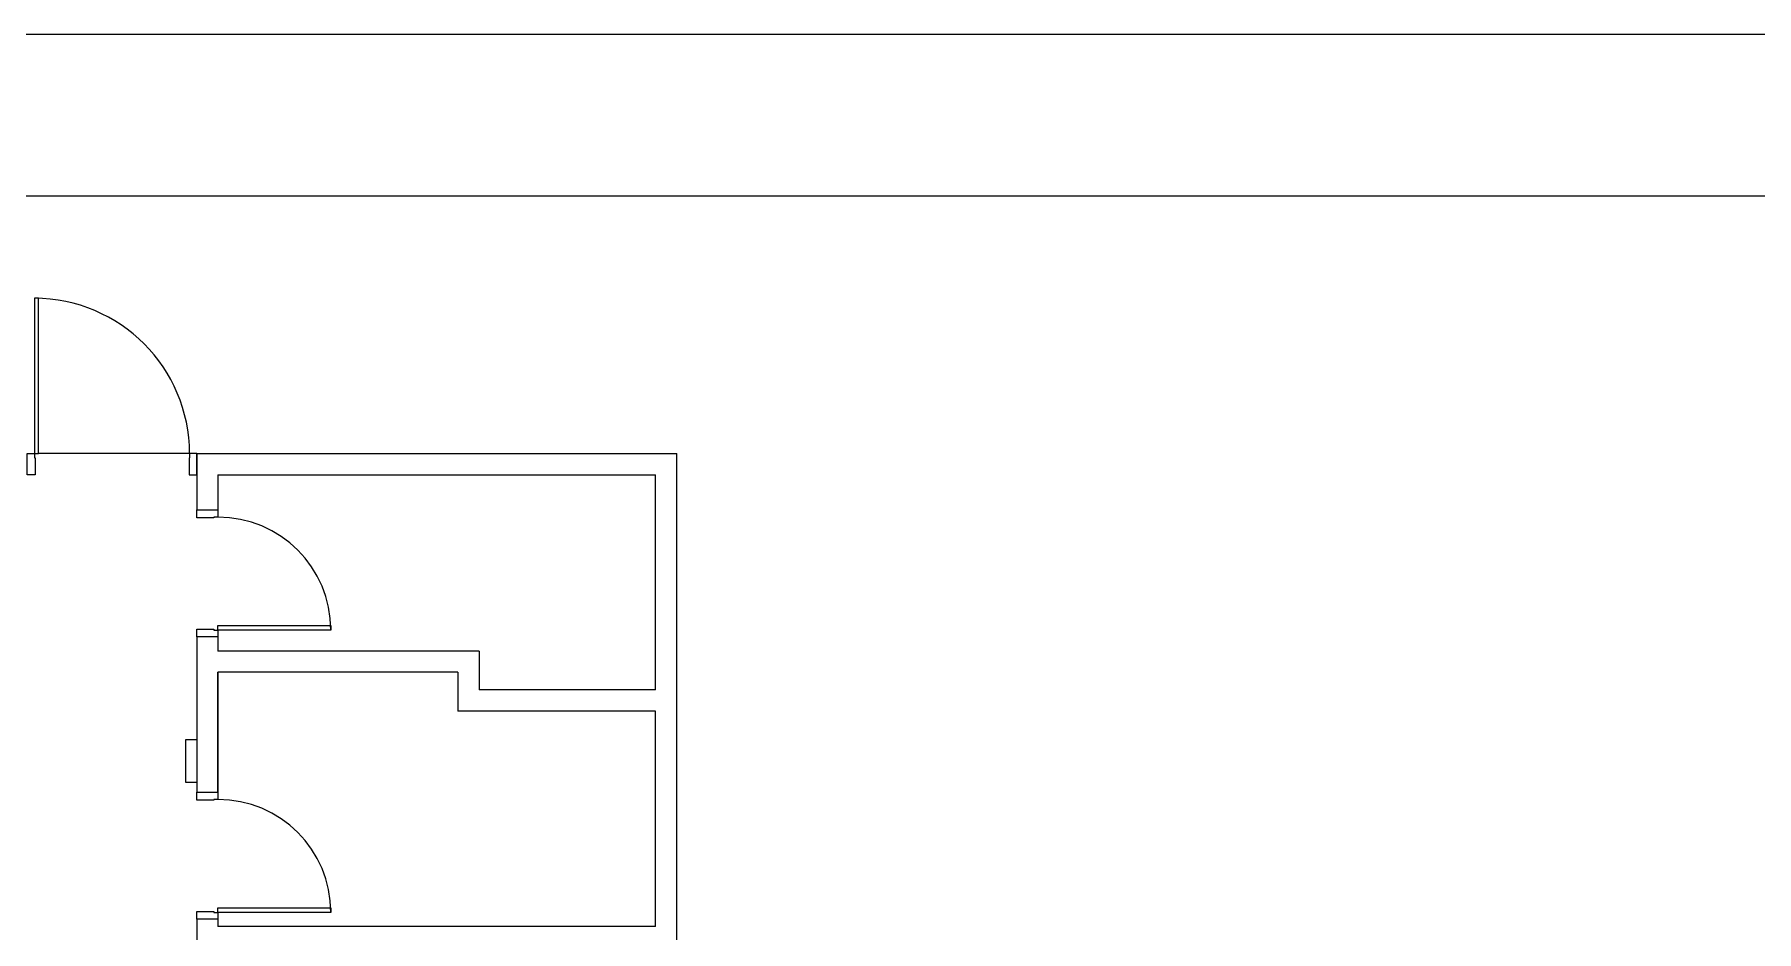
# Model space of a CAD drawing. Header units: millimetres. Extents: x 270 to 744, y -31 to 127.
# Drawn here: x 345.78 to 391.75, y 73.05 to 97.01 of the extents above; entities that cross this region are included whole.
import ezdxf

# ---------------------------------------------------------------- set-up
doc = ezdxf.new("R2010")
doc.units = ezdxf.units.MM
doc.header["$LTSCALE"] = 0.01
doc.header["$MEASUREMENT"] = 0
doc.layers.add('at_Entity', color=7, linetype='Continuous', lineweight=9)
for name, color, linetype in [('FOLHA', 7, 'Continuous'), ('PAREDES', 8, 'Continuous'), ('PORTAS', 8, 'Continuous')]:
    doc.layers.add(name, color=color, linetype=linetype)

# ---------------------------------------------------------------- blocks, each defined once
blk = doc.blocks.new('A3')
at = {"color": 15}
blk.add_lwpolyline([(0, 0), (420, 0), (420, 297), (0, 297)], close=True, dxfattribs=at)
at = {"color": 0}
blk.add_lwpolyline([(25, 10), (410, 10), (410, 287), (25, 287)], close=True, dxfattribs=at)

msp = doc.modelspace()

# ---------------------------------------------------------------- linework, layer by layer
at = {"layer": 'at_Entity'}
for p, q in [((349.924, 85.814), (345.894, 85.814)), ((350.113, 78.171), (349.818, 78.171)), ((349.818, 78.171), (349.818, 77.038)), ((349.818, 77.038), (350.113, 77.038))]:
    msp.add_line(p, q, dxfattribs=at)
at = {"layer": 'PAREDES'}
for p, q in [((350.113, 85.814), (350.113, 84.311)), ((350.113, 85.814), (362.928, 85.814)), ((362.928, 53.978), (362.928, 85.814)), ((350.679, 85.248), (350.679, 84.311)), ((350.679, 85.248), (362.363, 85.248)), ((362.363, 79.506), (362.363, 85.248)), ((350.113, 80.919), (350.113, 76.77)), ((350.679, 80.919), (350.679, 80.543)), ((357.649, 80.543), (350.679, 80.543)), ((357.649, 80.543), (357.649, 79.506)), ((357.083, 79.976), (350.679, 79.976)), ((350.679, 79.976), (350.679, 76.77)), ((350.679, 76.77), (350.679, 79.976)), ((357.083, 79.976), (357.083, 78.94)), ((362.363, 79.506), (357.649, 79.506)), ((362.363, 78.94), (357.083, 78.94)), ((362.363, 73.19), (362.363, 78.94)), ((350.113, 73.381), (350.113, 71.682)), ((350.679, 73.381), (350.679, 73.19)), ((362.363, 73.19), (350.679, 73.19))]:
    msp.add_line(p, q, dxfattribs=at)
at = {"layer": 'PORTAS'}
for points in [[(345.782, 85.814), (345.894, 85.814), (345.894, 89.964), (345.782, 89.964), (345.782, 85.814)], [(345.782, 85.814), (345.782, 85.703), (345.798, 85.703), (345.798, 85.248), (345.591, 85.248), (345.591, 85.814), (345.782, 85.814)], [(349.924, 85.814), (349.924, 85.703), (349.908, 85.703), (349.908, 85.248), (350.115, 85.248), (350.115, 85.814), (349.924, 85.814)], [(350.113, 84.103), (350.113, 84.311), (350.679, 84.311), (350.679, 84.119), (350.567, 84.119), (350.567, 84.103), (350.113, 84.103)], [(350.679, 80.919), (350.113, 80.919), (350.113, 81.127), (350.567, 81.127), (350.567, 81.103), (350.679, 81.103), (350.679, 80.919)], [(350.679, 81.103), (350.679, 81.223), (353.695, 81.223), (353.695, 81.103), (350.679, 81.103)], [(350.113, 76.565), (350.113, 76.772), (350.679, 76.772), (350.679, 76.581), (350.567, 76.581), (350.567, 76.565), (350.113, 76.565)], [(350.679, 73.381), (350.113, 73.381), (350.113, 73.589), (350.567, 73.589), (350.567, 73.565), (350.679, 73.565), (350.679, 73.381)], [(350.679, 73.565), (350.679, 73.684), (353.695, 73.684), (353.695, 73.565), (350.679, 73.565)]]:
    msp.add_lwpolyline(points, dxfattribs=at)
for centre, radius, start, end in [((345.769, 85.809), 4.155, 0.1389, 89.8115), ((350.679, 81.103), 3.016, 0, 90), ((350.679, 73.565), 3.016, 0, 90)]:
    msp.add_arc(centre, radius, start, end, dxfattribs=at)

# ---------------------------------------------------------------- block references
at = {"layer": 'FOLHA', "xscale": 0.4322168702846696, "yscale": 0.4322168702846696, "zscale": 0.4322168702846696}
msp.add_blockref('A3', (270.23, -31.36), dxfattribs=at)

doc.saveas('drawing.dxf')
